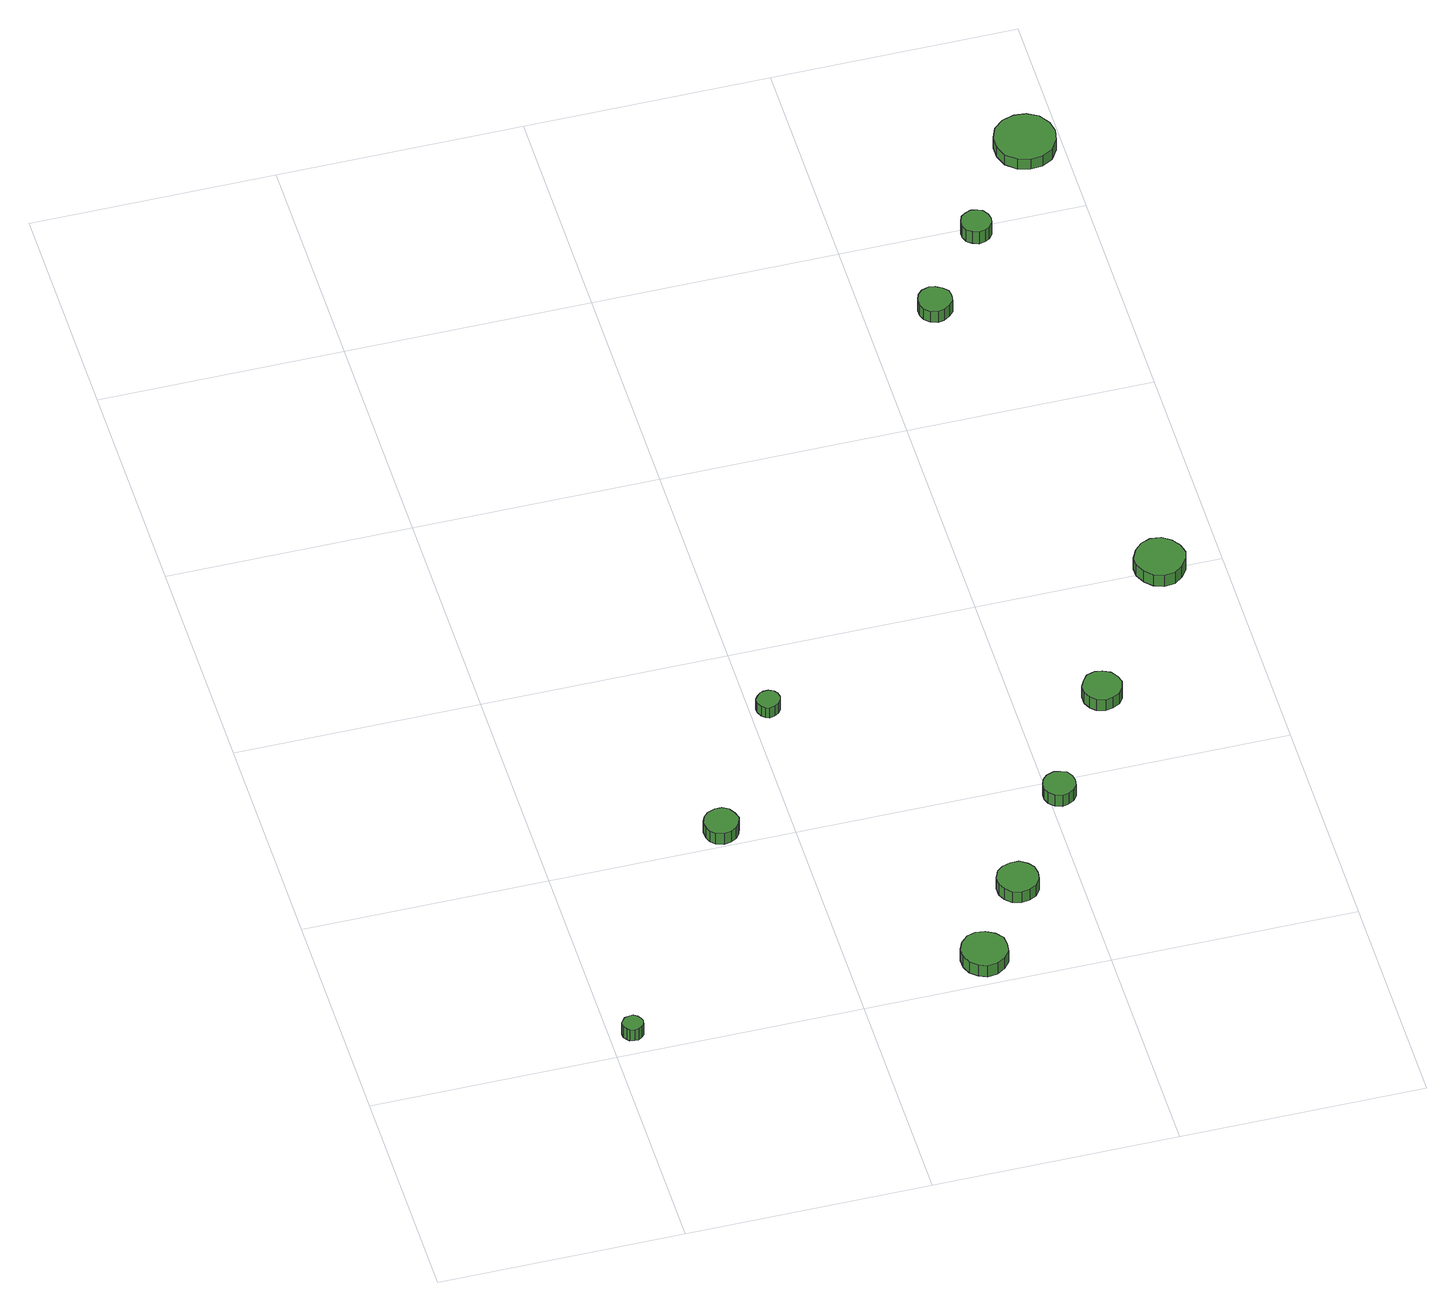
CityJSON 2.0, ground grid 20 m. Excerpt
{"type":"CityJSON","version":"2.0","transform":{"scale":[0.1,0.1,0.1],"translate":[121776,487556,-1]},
"CityObjects":{
"tree1":{"type":"SolitaryVegetationObject","attributes":{"function":"something"},"geometry":[{"type":"MultiSurface","lod":"1","boundaries":[[[0,1,2,3,4,5,6,7,8,9,10,11,12,13,14]],[[15,16,17,18,19,20,21,22,23,24,25,26,27,28,29]],[[0,29,28,1]],[[1,28,27,2]],[[2,27,26,3]],[[3,26,25,4]],[[4,25,24,5]],[[5,24,23,6]],[[6,23,22,7]],[[7,22,21,8]],[[8,21,20,9]],[[9,20,19,10]],[[10,19,18,11]],[[11,18,17,12]],[[12,17,16,13]],[[13,16,15,14]],[[14,15,29,0]]]}]},
"tree2":{"type":"SolitaryVegetationObject","attributes":{"function":"something"},"geometry":[{"type":"MultiSurface","lod":"1","boundaries":[[[30,31,32,33,34,35,36,37,38,39,40,41,42,43,44]],[[45,46,47,48,49,50,51,52,53,54,55,56,57,58,59]],[[30,59,58,31]],[[31,58,57,32]],[[32,57,56,33]],[[33,56,55,34]],[[34,55,54,35]],[[35,54,53,36]],[[36,53,52,37]],[[37,52,51,38]],[[38,51,50,39]],[[39,50,49,40]],[[40,49,48,41]],[[41,48,47,42]],[[42,47,46,43]],[[43,46,45,44]],[[44,45,59,30]]]}]},
"tree3":{"type":"SolitaryVegetationObject","attributes":{"function":"something"},"geometry":[{"type":"MultiSurface","lod":"1","boundaries":[[[60,61,62,63,64,65,66,67,68,69,70,71,72,73,74]],[[75,76,77,78,79,80,81,82,83,84,85,86,87,88,89]],[[60,89,88,61]],[[61,88,87,62]],[[62,87,86,63]],[[63,86,85,64]],[[64,85,84,65]],[[65,84,83,66]],[[66,83,82,67]],[[67,82,81,68]],[[68,81,80,69]],[[69,80,79,70]],[[70,79,78,71]],[[71,78,77,72]],[[72,77,76,73]],[[73,76,75,74]],[[74,75,89,60]]]}]},
"tree4":{"type":"SolitaryVegetationObject","attributes":{"function":"something"},"geometry":[{"type":"MultiSurface","lod":"1","boundaries":[[[90,91,92,93,94,95,96,97,98,99,100,101,102,103,104]],[[105,106,107,108,109,110,111,112,113,114,115,116,117,118,119]],[[90,119,118,91]],[[91,118,117,92]],[[92,117,116,93]],[[93,116,115,94]],[[94,115,114,95]],[[95,114,113,96]],[[96,113,112,97]],[[97,112,111,98]],[[98,111,110,99]],[[99,110,109,100]],[[100,109,108,101]],[[101,108,107,102]],[[102,107,106,103]],[[103,106,105,104]],[[104,105,119,90]]]}]},
"tree5":{"type":"SolitaryVegetationObject","attributes":{"function":"something"},"geometry":[{"type":"MultiSurface","lod":"1","boundaries":[[[120,121,122,123,124,125,126,127,128,129,130,131,132,133,134]],[[135,136,137,138,139,140,141,142,143,144,145,146,147,148,149]],[[120,149,148,121]],[[121,148,147,122]],[[122,147,146,123]],[[123,146,145,124]],[[124,145,144,125]],[[125,144,143,126]],[[126,143,142,127]],[[127,142,141,128]],[[128,141,140,129]],[[129,140,139,130]],[[130,139,138,131]],[[131,138,137,132]],[[132,137,136,133]],[[133,136,135,134]],[[134,135,149,120]]]}]},
"tree6":{"type":"SolitaryVegetationObject","attributes":{"function":"something"},"geometry":[{"type":"MultiSurface","lod":"1","boundaries":[[[150,151,152,153,154,155,156,157,158,159,160,161,162,163,164]],[[165,166,167,168,169,170,171,172,173,174,175,176,177,178,179]],[[150,179,178,151]],[[151,178,177,152]],[[152,177,176,153]],[[153,176,175,154]],[[154,175,174,155]],[[155,174,173,156]],[[156,173,172,157]],[[157,172,171,158]],[[158,171,170,159]],[[159,170,169,160]],[[160,169,168,161]],[[161,168,167,162]],[[162,167,166,163]],[[163,166,165,164]],[[164,165,179,150]]]}]},
"tree7":{"type":"SolitaryVegetationObject","attributes":{"function":"something"},"geometry":[{"type":"MultiSurface","lod":"1","boundaries":[[[180,181,182,183,184,185,186,187,188,189,190,191,192,193,194]],[[195,196,197,198,199,200,201,202,203,204,205,206,207,208,209]],[[180,209,208,181]],[[181,208,207,182]],[[182,207,206,183]],[[183,206,205,184]],[[184,205,204,185]],[[185,204,203,186]],[[186,203,202,187]],[[187,202,201,188]],[[188,201,200,189]],[[189,200,199,190]],[[190,199,198,191]],[[191,198,197,192]],[[192,197,196,193]],[[193,196,195,194]],[[194,195,209,180]]]}]},
"tree8":{"type":"SolitaryVegetationObject","attributes":{"function":"something"},"geometry":[{"type":"MultiSurface","lod":"1","boundaries":[[[210,211,212,213,214,215,216,217,218,219,220,221,222,223,224]],[[225,226,227,228,229,230,231,232,233,234,235,236,237,238,239]],[[210,239,238,211]],[[211,238,237,212]],[[212,237,236,213]],[[213,236,235,214]],[[214,235,234,215]],[[215,234,233,216]],[[216,233,232,217]],[[217,232,231,218]],[[218,231,230,219]],[[219,230,229,220]],[[220,229,228,221]],[[221,228,227,222]],[[222,227,226,223]],[[223,226,225,224]],[[224,225,239,210]]]}]},
"tree9":{"type":"SolitaryVegetationObject","attributes":{"function":"something"},"geometry":[{"type":"MultiSurface","lod":"1","boundaries":[[[240,241,242,243,244,245,246,247,248,249,250,251,252,253,254]],[[255,256,257,258,259,260,261,262,263,264,265,266,267,268,269]],[[240,269,268,241]],[[241,268,267,242]],[[242,267,266,243]],[[243,266,265,244]],[[244,265,264,245]],[[245,264,263,246]],[[246,263,262,247]],[[247,262,261,248]],[[248,261,260,249]],[[249,260,259,250]],[[250,259,258,251]],[[251,258,257,252]],[[252,257,256,253]],[[253,256,255,254]],[[254,255,269,240]]]}]},
"tree10":{"type":"SolitaryVegetationObject","attributes":{"function":"something"},"geometry":[{"type":"MultiSurface","lod":"1","boundaries":[[[270,271,272,273,274,275,276,277,278,279,280,281,282,283,284]],[[285,286,287,288,289,290,291,292,293,294,295,296,297,298,299]],[[270,299,298,271]],[[271,298,297,272]],[[272,297,296,273]],[[273,296,295,274]],[[274,295,294,275]],[[275,294,293,276]],[[276,293,292,277]],[[277,292,291,278]],[[278,291,290,279]],[[279,290,289,280]],[[280,289,288,281]],[[281,288,287,282]],[[282,287,286,283]],[[283,286,285,284]],[[284,285,299,270]]]}]},
"tree11":{"type":"SolitaryVegetationObject","attributes":{"function":"something"},"geometry":[{"type":"MultiSurface","lod":"1","boundaries":[[[300,301,302,303,304,305,306,307,308,309,310,311,312,313,314]],[[315,316,317,318,319,320,321,322,323,324,325,326,327,328,329]],[[300,329,328,301]],[[301,328,327,302]],[[302,327,326,303]],[[303,326,325,304]],[[304,325,324,305]],[[305,324,323,306]],[[306,323,322,307]],[[307,322,321,308]],[[308,321,320,309]],[[309,320,319,310]],[[310,319,318,311]],[[311,318,317,312]],[[312,317,316,313]],[[313,316,315,314]],[[314,315,329,300]]]}]}
},
"vertices":[
[26,17,23],[25,20,23],[23,23,23],[20,25,23],[17,25,23],[13,24,23],[11,22,23],[9,19,23],[9,15,23],[11,12,23],[13,10,23],[17,9,23],[20,9,23],[23,11,23],[25,13,23],[25,13,11],[23,11,11],[20,9,11],[17,9,11],[13,10,11],[11,12,11],[9,15,11],[9,19,11],[11,22,11],[13,24,11],[17,25,11],[20,25,11],[23,23,11],[25,20,11],[26,17,11],
[158,215,19],[156,221,19],[153,226,19],[148,229,19],[142,229,19],[136,227,19],[132,223,19],[130,218,19],[130,212,19],[132,207,19],[136,203,19],[142,201,19],[148,202,19],[153,205,19],[156,209,19],[156,209,7],[153,205,7],[148,202,7],[142,201,7],[136,203,7],[132,207,7],[130,212,7],[130,218,7],[132,223,7],[136,227,7],[142,229,7],[148,229,7],[153,226,7],[156,221,7],[158,215,7],
[323,26,19],[322,34,19],[317,40,19],[310,44,19],[302,45,19],[295,43,19],[289,37,19],[286,30,19],[286,22,19],[289,15,19],[295,10,19],[302,7,19],[310,8,19],[317,12,19],[322,18,19],[322,18,7],[317,12,7],[310,8,7],[302,7,7],[295,10,7],[289,15,7],[286,22,7],[286,30,7],[289,37,7],[295,43,7],[302,45,7],[310,44,7],[317,40,7],[322,34,7],[323,26,7],
[224,334,19],[223,338,19],[221,341,19],[217,343,19],[213,343,19],[210,342,19],[207,339,19],[205,336,19],[205,332,19],[207,328,19],[210,325,19],[213,324,19],[217,325,19],[221,327,19],[223,330,19],[223,330,8],[221,327,8],[217,325,8],[213,324,8],[210,325,8],[207,328,8],[205,332,8],[205,336,8],[207,339,8],[210,342,8],[213,343,8],[217,343,8],[221,341,8],[223,338,8],[224,334,8],
[367,96,18],[366,103,18],[362,108,18],[356,112,18],[349,112,18],[342,110,18],[337,106,18],[334,99,18],[334,92,18],[337,86,18],[342,81,18],[349,79,18],[356,80,18],[362,83,18],[366,89,18],[366,89,6],[362,83,6],[356,80,6],[349,79,6],[342,81,6],[337,86,6],[334,92,6],[334,99,6],[337,106,6],[342,110,6],[349,112,6],[356,112,6],[362,108,6],[366,103,6],[367,96,6],
[422,186,18],[421,191,18],[418,196,18],[413,198,18],[408,199,18],[402,197,18],[398,193,18],[396,188,18],[396,183,18],[398,178,18],[402,174,18],[408,172,18],[413,173,18],[418,176,18],[421,180,18],[421,180,6],[418,176,6],[413,173,6],[408,172,6],[402,174,6],[398,178,6],[396,183,6],[396,188,6],[398,193,6],[402,197,6],[408,199,6],[413,198,6],[418,196,6],[421,191,6],[422,186,6],
[486,280,18],[484,286,18],[480,292,18],[474,295,18],[468,296,18],[461,294,18],[457,289,18],[454,283,18],[454,276,18],[457,270,18],[461,266,18],[468,264,18],[474,265,18],[480,268,18],[484,273,18],[484,273,6],[480,268,6],[474,265,6],[468,264,6],[461,266,6],[457,270,6],[454,276,6],[454,283,6],[457,289,6],[461,294,6],[468,296,6],[474,295,6],[480,292,6],[484,286,6],[486,280,6],
[569,396,26],[567,404,26],[562,411,26],[555,416,26],[546,417,26],[538,414,26],[532,408,26],[528,400,26],[528,392,26],[532,384,26],[538,378,26],[546,375,26],[555,376,26],[562,381,26],[567,388,26],[567,388,14],[562,381,14],[555,376,14],[546,375,14],[538,378,14],[532,384,14],[528,392,14],[528,400,14],[532,408,14],[538,414,14],[546,417,14],[555,416,14],[562,411,14],[567,404,14],[569,396,14],
[468,715,25],[467,721,25],[463,725,25],[458,728,25],[453,729,25],[447,727,25],[443,723,25],[441,718,25],[441,712,25],[443,707,25],[447,703,25],[453,701,25],[458,702,25],[463,705,25],[467,709,25],[467,709,13],[463,705,13],[458,702,13],[453,701,13],[447,703,13],[443,707,13],[441,712,13],[441,718,13],[443,723,13],[447,727,13],[453,729,13],[458,728,13],[463,725,13],[467,721,13],[468,715,13],
[521,792,21],[520,797,21],[517,802,21],[513,804,21],[508,805,21],[503,803,21],[499,800,21],[497,795,21],[497,790,21],[499,785,21],[503,782,21],[508,780,21],[513,781,21],[517,783,21],[520,787,21],[520,787,8],[517,783,8],[513,781,8],[508,780,8],[503,782,8],[499,785,8],[497,790,8],[497,795,8],[499,800,8],[503,803,8],[508,805,8],[513,804,8],[517,802,8],[520,797,8],[521,792,8],
[595,872,20],[593,882,20],[587,891,20],[578,896,20],[568,897,20],[558,894,20],[550,887,20],[546,877,20],[546,867,20],[550,857,20],[558,850,20],[568,847,20],[578,848,20],[587,853,20],[593,862,20],[593,862,9],[587,853,9],[578,848,9],[568,847,9],[558,850,9],[550,857,9],[546,867,9],[546,877,9],[550,887,9],[558,894,9],[568,897,9],[578,896,9],[587,891,9],[593,882,9],[595,872,9]
]}
